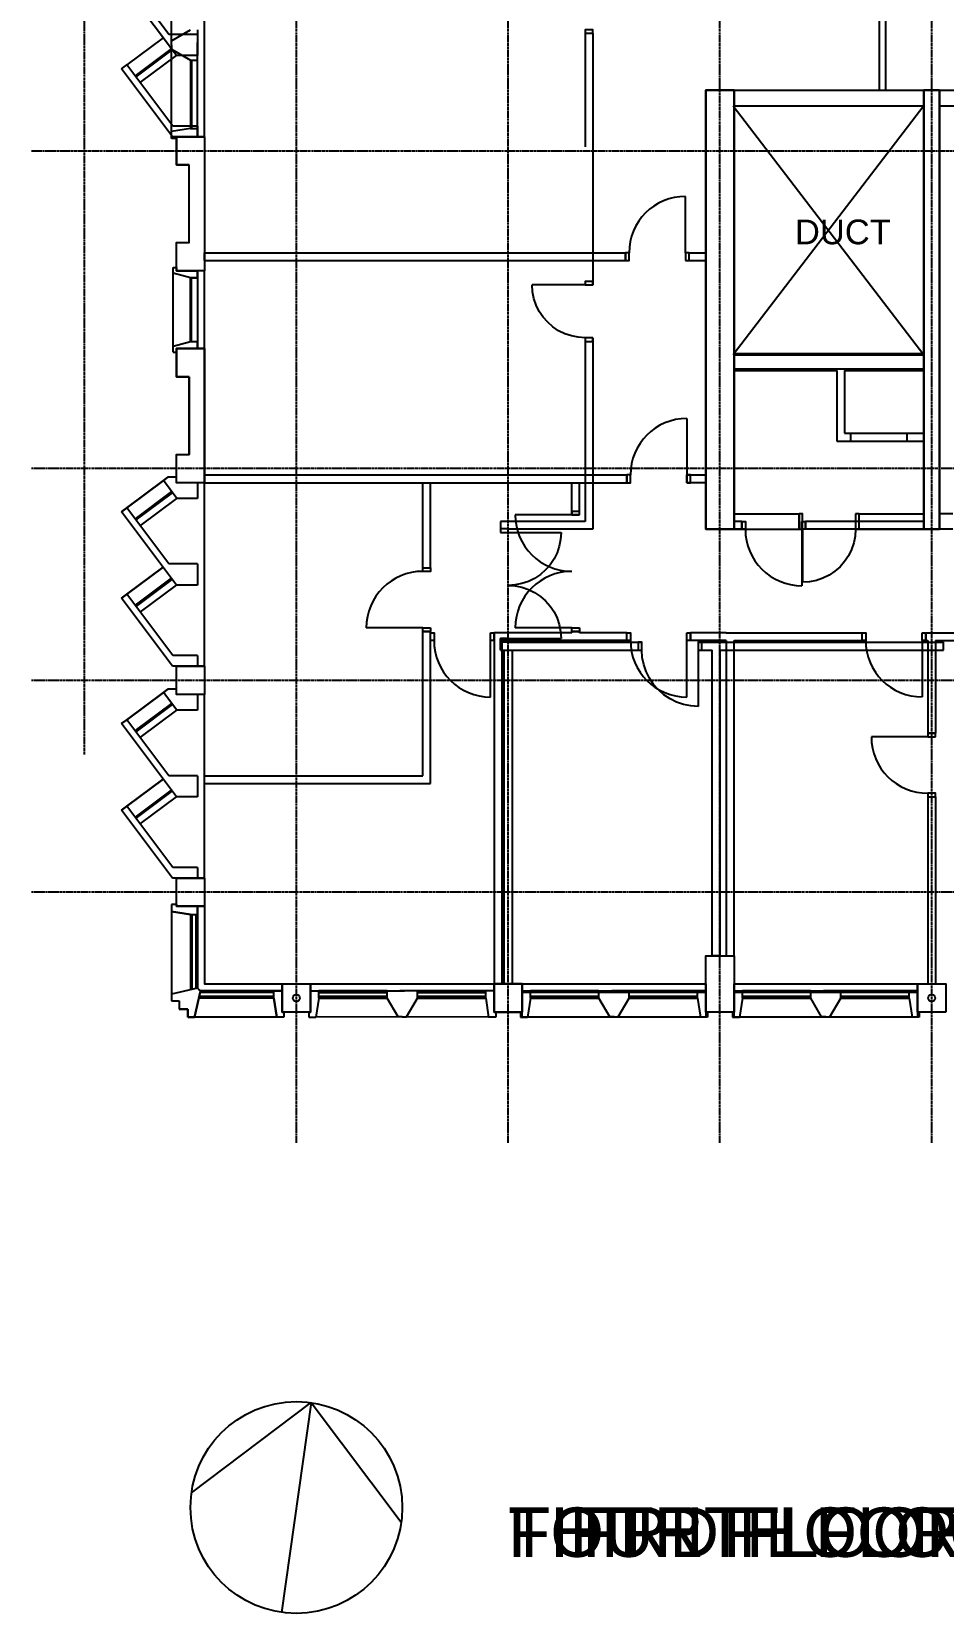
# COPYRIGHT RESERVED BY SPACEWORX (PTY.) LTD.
# Model space of a CAD drawing. Header units: millimetres. Extents: x -49883 to 118742, y -18440 to 67826.
# Drawn here: x -27283 to -14368, y -18440 to 3965 of the extents above; entities that cross this region are included whole.
import ezdxf

# ---------------------------------------------------------------- set-up
doc = ezdxf.new("R2010")
doc.units = ezdxf.units.MM
doc.linetypes.add('PCENTRE', pattern=[50.8, 31.75, -6.35, 6.35, -6.35])
doc.linetypes.add('PCENTRE2', pattern=[28.575, 19.05, -3.175, 3.175, -3.175])
for name, color, linetype in [('Boundaries_and_building_grids', 140, 'PCENTRE2'), ('Fifth Floor - Text and Leaders', 7, 'Continuous'), ('Fourth Floor - Curtain Walls', 1, 'Continuous'), ('Fourth Floor - Doors Windows and Openings', 1, 'Continuous'), ('Fourth Floor - Structural Members', 5, 'Continuous'), ('Fourth Floor - Text and Leaders', 1, 'Continuous'), ('Fourth Floor - Walls', 3, 'Continuous'), ('Third Floor - Curtain Walls', 1, 'Continuous'), ('Third Floor - Doors Windows and Openings', 1, 'Continuous'), ('Third Floor - Structural Members', 5, 'Continuous'), ('Third Floor - Text and Leaders', 1, 'Continuous'), ('Third Floor - Walls', 3, 'Continuous')]:
    doc.layers.add(name, color=color, linetype=linetype)
doc.styles.add('Arial1', font='arial.ttf')

msp = doc.modelspace()

# ---------------------------------------------------------------- linework, layer by layer
at = {"layer": 'Boundaries_and_building_grids', "color": 140, "linetype": 'PCENTRE', "lineweight": -3}
for p, q in [((-26533, -6274), (-26533, 60075)), ((-23533, -11774), (-23533, 60080)), ((-20533, -11774), (-20533, 60085)), ((-17533, -11774), (-17533, 60091)), ((-14533, -11774), (-14533, 60096)), ((-27283, 2276), (25217, 2276)), ((25217, -2224), (-27283, -2224)), ((25217, -5224), (-27283, -5224)), ((25217, -8224), (-27283, -8224))]:
    msp.add_line(p, q, dxfattribs=at)
at = {"layer": 'Boundaries_and_building_grids', "color": 4, "linetype": 'Continuous'}
for p, q in [((-25018, -16731), (-23324, -15454)), ((-23324, -15454), (-23742, -18425)), ((-23324, -15454), (-22047, -17148))]:
    msp.add_line(p, q, dxfattribs=at)
msp.add_circle((-23533, -16940), 1500, dxfattribs=at)
at = {"layer": 'Fourth Floor - Curtain Walls', "color": 3, "linetype": 'Continuous', "lineweight": -3}
for p, q in [((-25339, 3926, 13800), (-25933, 4719, 13800)), ((-25233, 3626, 13800), (-26008, 4663, 13800)), ((-24933, 3926, 13800), (-25339, 3926, 13800)), ((-24933, 3926, 13800), (-24933, 3626, 13800)), ((-24933, 3626, 13800), (-25233, 3626, 13800)), ((-26008, 3439, 13800), (-25933, 3495, 13800)), ((-25288, 2476, 13800), (-26008, 3439, 13800)), ((-25283, 2626, 13800), (-25933, 3495, 13800)), ((-24833, 2476, 13800), (-25288, 2476, 13800)), ((-24933, 2626, 13800), (-25283, 2626, 13800)), ((-24933, 2626, 13800), (-25283, 2626, 13800)), ((-24933, 2626, 13800), (-24933, 2476, 13800)), ((-25278, 542, 13800), (-25278, 625, 13800)), ((-25278, 625, 13800), (-25233, 625, 13800)), ((-25033, 476, 13800), (-25278, 542, 13800)), ((-24933, 476, 13800), (-25033, 476, 13800)), ((-25016, 476, 13800), (-24933, 476, 13800)), ((-24933, 576, 13800), (-24933, 476, 13800)), ((-25280, -492, 13800), (-25033, -424, 13800)), ((-25033, -424, 13800), (-24933, -424, 13800)), ((-24933, -424, 13800), (-24933, -524, 13800)), ((-25278, -574, 13800), (-25278, -491, 13800)), ((-25278, -574, 13800), (-25233, -574, 13800)), ((-25417, -2395, 13800), (-25352, -2347, 13800)), ((-25228, -2647, 13800), (-25417, -2395, 13800)), ((-25233, -2347, 13800), (-25352, -2347, 13800)), ((-24933, -2424, 13800), (-24933, -2647, 13800)), ((-24933, -2647, 13800), (-25228, -2647, 13800)), ((-26008, -2837, 13800), (-25933, -2781, 13800)), ((-25233, -3874, 13800), (-26008, -2837, 13800)), ((-25339, -3574, 13800), (-25933, -2781, 13800)), ((-24933, -3574, 13800), (-25339, -3574, 13800)), ((-24933, -3574, 13800), (-24933, -3874, 13800)), ((-26008, -4061, 13800), (-25933, -4005, 13800)), ((-25283, -4874, 13800), (-25933, -4005, 13800)), ((-24933, -3874, 13800), (-25233, -3874, 13800)), ((-25288, -5024, 13800), (-26008, -4061, 13800)), ((-24933, -4874, 13800), (-25283, -4874, 13800)), ((-24933, -4874, 13800), (-25283, -4874, 13800)), ((-24933, -4874, 13800), (-24933, -5024, 13800)), ((-24833, -5024, 13800), (-25288, -5024, 13800)), ((-25417, -5395, 13800), (-25352, -5347, 13800)), ((-25233, -5347, 13800), (-25352, -5347, 13800)), ((-25228, -5647, 13800), (-25417, -5395, 13800)), ((-24933, -5424, 13800), (-24933, -5647, 13800)), ((-26008, -5837, 13800), (-25933, -5781, 13800)), ((-25339, -6574, 13800), (-25933, -5781, 13800)), ((-24933, -5647, 13800), (-25228, -5647, 13800)), ((-25233, -6874, 13800), (-26008, -5837, 13800)), ((-24933, -6574, 13800), (-25339, -6574, 13800)), ((-24933, -6574, 13800), (-24933, -6874, 13800)), ((-24933, -6874, 13800), (-25233, -6874, 13800)), ((-26008, -7061, 13800), (-25933, -7005, 13800)), ((-25288, -8024, 13800), (-26008, -7061, 13800)), ((-25283, -7874, 13800), (-25933, -7005, 13800)), ((-24833, -8024, 13800), (-25288, -8024, 13800)), ((-24933, -7874, 13800), (-25283, -7874, 13800)), ((-24933, -7874, 13800), (-25283, -7874, 13800)), ((-24933, -7874, 13800), (-24933, -8024, 13800)), ((-25233, -8401, 13800), (-25303, -8401, 13800)), ((-25303, -8401, 13800), (-25303, -8500, 13800)), ((-25033, -8542, 13800), (-25303, -8500, 13800)), ((-24933, -8424, 13800), (-24933, -8542, 13800)), ((-25033, -8542, 13800), (-24933, -8542, 13800)), ((-24933, -9585, 13800), (-25303, -9668, 13800)), ((-24893, -9624, 13800), (-24977, -9994, 13800)), ((-24933, -9585, 13800), (-24913, -9604, 13800)), ((-24893, -9624, 13800), (-24913, -9604, 13800)), ((-23733, -9624, 13800), (-23851, -9624, 13800)), ((-23851, -9724, 13800), (-23851, -9624, 13800)), ((-23333, -9624, 13800), (-23215, -9624, 13800)), ((-23215, -9724, 13800), (-23215, -9624, 13800)), ((-22246, -9623, 13800), (-22000, -9623, 13800)), ((-22246, -9724, 13800), (-22246, -9623, 13800)), ((-21819, -9623, 13800), (-22066, -9623, 13800)), ((-21819, -9724, 13800), (-21819, -9623, 13800)), ((-20851, -9724, 13800), (-20851, -9624, 13800)), ((-20733, -9624, 13800), (-20851, -9624, 13800)), ((-25303, -9668, 13800), (-25303, -9762, 13800)), ((-25303, -9762, 13800), (-25192, -9762, 13800)), ((-25192, -9762, 13800), (-25191, -9883, 13800)), ((-23851, -9724, 13800), (-23809, -9994, 13800)), ((-23215, -9724, 13800), (-23257, -9994, 13800)), ((-22092, -9992, 13800), (-22246, -9724, 13800)), ((-21974, -9992, 13800), (-21819, -9724, 13800)), ((-20851, -9724, 13800), (-20809, -9994, 13800)), ((-25070, -9883, 13800), (-25191, -9883, 13800)), ((-25070, -9994, 13800), (-25070, -9883, 13800)), ((-24977, -9994, 13800), (-25070, -9994, 13800)), ((-23709, -9994, 13800), (-23809, -9994, 13800)), ((-23709, -9924, 13800), (-23709, -9994, 13800)), ((-23356, -9924, 13800), (-23356, -9994, 13800)), ((-23356, -9994, 13800), (-23257, -9994, 13800)), ((-22033, -9992, 13800), (-22092, -9992, 13800)), ((-22033, -9992, 13800), (-21974, -9992, 13800)), ((-20709, -9994, 13800), (-20809, -9994, 13800)), ((-20709, -9924, 13800), (-20709, -9994, 13800))]:
    msp.add_line(p, q, dxfattribs=at)
at = {"layer": 'Fourth Floor - Curtain Walls', "color": 3, "linetype": 'Continuous', "lineweight": -3, "elevation": 13800}
for points in [[(-24833, 2476), (-24833, 5076), (-25233, 5076), (-25233, 5153)], [(-24833, -5024), (-24833, -2424), (-25233, -2424), (-25233, -2347)], [(-24833, -8024), (-24833, -5424), (-25233, -5424), (-25233, -5347)], [(-25233, -8401), (-25233, -8424), (-24833, -8424), (-24833, -9524), (-23733, -9524), (-23733, -9924), (-23709, -9924)], [(-23356, -9924), (-23333, -9924), (-23333, -9524), (-20733, -9524), (-20733, -9924), (-20709, -9924)]]:
    msp.add_lwpolyline(points, dxfattribs=at)
at = {"layer": 'Fourth Floor - Doors Windows and Openings', "color": 1, "linetype": 'Continuous', "lineweight": -3}
for p, q in [((-25421, 3878, 13800), (-25933, 3495, 13800)), ((-25305, 3722, 13800), (-25816, 3339, 13800)), ((-25804, 3323, 13800), (-25293, 3706, 13800)), ((-25744, 3243, 13800), (-25233, 3626, 13800)), ((-25278, -491, 13800), (-25278, 542, 13800)), ((-25033, 576, 13800), (-24933, 576, 13800)), ((-25033, -424, 13800), (-25033, 476, 13800)), ((-25016, -424, 13800), (-25016, 476, 13800)), ((-24933, -524, 13800), (-25033, -524, 13800)), ((-25933, -2781, 13800), (-25417, -2395, 13800)), ((-25300, -2551, 13800), (-25816, -2936, 13800)), ((-25804, -2952, 13800), (-25288, -2567, 13800)), ((-25745, -3033, 13800), (-25228, -2647, 13800)), ((-25933, -4005, 13800), (-25421, -3622, 13800)), ((-25305, -3778, 13800), (-25816, -4161, 13800)), ((-25804, -4177, 13800), (-25293, -3794, 13800)), ((-25744, -4257, 13800), (-25233, -3874, 13800)), ((-25933, -5781, 13800), (-25417, -5395, 13800)), ((-25300, -5551, 13800), (-25816, -5936, 13800)), ((-25804, -5952, 13800), (-25288, -5567, 13800)), ((-25745, -6033, 13800), (-25228, -5647, 13800)), ((-25933, -7005, 13800), (-25421, -6622, 13800)), ((-25305, -6778, 13800), (-25816, -7161, 13800)), ((-25804, -7177, 13800), (-25293, -6794, 13800)), ((-25744, -7257, 13800), (-25233, -6874, 13800)), ((-25303, -8500, 13800), (-25303, -9668, 13800)), ((-25033, -8542, 13800), (-25033, -9607, 13800)), ((-24952, -9589, 13800), (-24952, -8542, 13800)), ((-24933, -8542, 13800), (-24933, -9585, 13800)), ((-23851, -9624, 13800), (-24893, -9624, 13800)), ((-22246, -9623, 13800), (-23215, -9624, 13800)), ((-20851, -9624, 13800), (-21819, -9623, 13800)), ((-23851, -9724, 13800), (-24916, -9724, 13800)), ((-23851, -9643, 13800), (-24898, -9643, 13800)), ((-23215, -9643, 13800), (-22246, -9643, 13800)), ((-21819, -9643, 13800), (-20851, -9643, 13800)), ((-23809, -9994, 13800), (-24977, -9994, 13800)), ((-22092, -9992, 13800), (-23257, -9994, 13800)), ((-20809, -9994, 13800), (-21974, -9992, 13800))]:
    msp.add_line(p, q, dxfattribs=at)
at = {"layer": 'Fourth Floor - Doors Windows and Openings', "color": 1, "linetype": 'Continuous'}
for p, q in [((-18020, 831, 13800), (-18020, 1631, 13800)), ((-18001, -1515, 13800), (-18001, -2314, 13800)), ((-18001, -2315, 13800), (-18001, -2314, 13800)), ((-19633, -2880, 13800), (-20433, -2880, 13800)), ((-16373, -3084, 13800), (-16373, -3884, 13800)), ((-21743, -4480, 13800), (-22543, -4480, 13800)), ((-19633, -4480, 13800), (-20433, -4480, 13800)), ((-20783, -4660, 13800), (-20783, -4661, 13800)), ((-20783, -5460, 13800), (-20783, -4661, 13800)), ((-18001, -4660, 13800), (-18001, -4661, 13800)), ((-18001, -5460, 13800), (-18001, -4661, 13800)), ((-14668, -4659, 13800), (-14668, -5459, 13800)), ((-14588, -6023, 13800), (-15388, -6023, 13800)), ((-20333, -9623, 13800), (-17733, -9623, 13800)), ((-17333, -9623, 13800), (-14733, -9623, 13800)), ((-17733, -9643, 13800), (-20333, -9643, 13800)), ((-14733, -9643, 13800), (-17333, -9643, 13800))]:
    msp.add_line(p, q, dxfattribs=at)
at = {"layer": 'Fourth Floor - Doors Windows and Openings', "color": 1, "linetype": 'Continuous', "elevation": 13800}
for points in [[(-18870, 721), (-18820, 721), (-18820, 831), (-18870, 831), (-18870, 721)], [(-18020, 721), (-17970, 721), (-17970, 831), (-18020, 831), (-18020, 721)], [(-18851, -2425), (-18801, -2425), (-18801, -2315), (-18851, -2315), (-18851, -2425)], [(-18001, -2425), (-17951, -2425), (-17951, -2315), (-18001, -2315), (-18001, -2425)], [(-19523, -2880), (-19523, -2830), (-19633, -2830), (-19633, -2880), (-19523, -2880)], [(-17223, -2974), (-17173, -2974), (-17173, -3084), (-17223, -3084), (-17223, -2974)], [(-16373, -2974), (-16323, -2974), (-16323, -3084), (-16373, -3084), (-16373, -2974)], [(-21633, -3630), (-21633, -3680), (-21743, -3680), (-21743, -3630), (-21633, -3630)], [(-21633, -4480), (-21633, -4530), (-21743, -4530), (-21743, -4480), (-21633, -4480)], [(-19523, -4480), (-19523, -4530), (-19633, -4530), (-19633, -4480), (-19523, -4480)], [(-21633, -4550), (-21583, -4550), (-21583, -4660), (-21633, -4660), (-21633, -4550)], [(-20783, -4550), (-20733, -4550), (-20733, -4660), (-20783, -4660), (-20783, -4550)], [(-18851, -4550), (-18801, -4550), (-18801, -4660), (-18851, -4660), (-18851, -4550)], [(-18001, -4550), (-17951, -4550), (-17951, -4660), (-18001, -4660), (-18001, -4550)], [(-15518, -4549), (-15468, -4549), (-15468, -4659), (-15518, -4659), (-15518, -4549)], [(-14668, -4549), (-14618, -4549), (-14618, -4659), (-14668, -4659), (-14668, -4549)], [(-14478, -6023), (-14478, -5973), (-14588, -5973), (-14588, -6023), (-14478, -6023)], [(-14478, -6873), (-14478, -6823), (-14588, -6823), (-14588, -6873), (-14478, -6873)], [(-17733, -9994), (-20333, -9994), (-20333, -9524), (-17733, -9524), (-17733, -9994)], [(-14733, -9994), (-17333, -9994), (-17333, -9524), (-14733, -9524), (-14733, -9994)]]:
    msp.add_lwpolyline(points, dxfattribs=at)
at = {"layer": 'Fourth Floor - Doors Windows and Openings', "color": 1, "linetype": 'Continuous', "lineweight": -3, "elevation": 13800}
msp.add_lwpolyline([(-25233, -574), (-25233, -524), (-24833, -524), (-24833, 576), (-25233, 576), (-25233, 625)], dxfattribs=at)
at = {"layer": 'Fourth Floor - Doors Windows and Openings', "color": 1, "linetype": 'Continuous'}
for centre, start, end in [((-18020, 831, 13800), 90, 180), ((-18001, -2315, 13800), 90, 180), ((-19633, -2880, 13800), 180, 270), ((-16373, -3084, 13800), 180, 270), ((-21743, -4480, 13800), 90, 180), ((-19633, -4480, 13800), 90, 180), ((-20783, -4660, 13800), 180, 270), ((-18001, -4660, 13800), 180, 270), ((-14668, -4659, 13800), 180, 270), ((-14588, -6023, 13800), 180, 270)]:
    msp.add_arc(centre, 800, start, end, dxfattribs=at)
at = {"layer": 'Fourth Floor - Structural Members', "color": 8, "linetype": 'Continuous'}
for p, q in [((-17343, 2916, 13800), (-14643, -614, 13800)), ((-14643, 2916, 13800), (-17343, -614, 13800)), ((-17343, 2916, 13800), (-14643, -614, 13800)), ((-14643, 2916, 13800), (-17343, -614, 13800))]:
    msp.add_line(p, q, dxfattribs=at)
at = {"layer": 'Fourth Floor - Structural Members', "color": 5, "linetype": 'Continuous', "lineweight": -3, "elevation": 13800}
for points in [[(-17733, 3136), (-17733, -3084), (-17333, -3084), (-17333, 3136)], [(-14423, -3084), (-14423, 3136), (-14643, 3136), (-14643, -3084)]]:
    msp.add_lwpolyline(points, close=True, dxfattribs=at)
for points in [[(-24833, 2476), (-25233, 2476), (-25233, 2076), (-25053, 2076)], [(-24833, 2476), (-24833, 576)], [(-25053, 976), (-25053, 2076)], [(-24833, 576), (-25233, 576), (-25233, 976), (-25053, 976)], [(-24833, -524), (-25233, -524), (-25233, -924), (-25053, -924)], [(-24833, -2424), (-24833, -524)], [(-25053, -924), (-25053, -2024)], [(-24833, -2424), (-25233, -2424), (-25233, -2024), (-25053, -2024)], [(-24833, -5424), (-25233, -5424), (-25233, -5024), (-24833, -5024), (-24833, -5424)], [(-24833, -8424), (-25233, -8424), (-25233, -8024), (-24833, -8024), (-24833, -8424)], [(-17333, -9924), (-17733, -9924), (-17733, -9124), (-17333, -9124), (-17333, -9924)], [(-23333, -9924), (-23733, -9924), (-23733, -9524), (-23333, -9524), (-23333, -9924)], [(-20333, -9924), (-20733, -9924), (-20733, -9524), (-20333, -9524), (-20333, -9924)], [(-14333, -9924), (-14733, -9924), (-14733, -9524), (-14333, -9524), (-14333, -9924)]]:
    msp.add_lwpolyline(points, dxfattribs=at)
at = {"layer": 'Fourth Floor - Structural Members', "color": 5, "linetype": 'Continuous', "lineweight": -3}
for centre in [(-23533, -9724, 13800), (-14533, -9724, 13800)]:
    msp.add_circle(centre, 50, dxfattribs=at)
at = {"layer": 'Fourth Floor - Walls', "color": 2}
for p, q in [((-15276, 4711, 13800), (-15276, 3136, 13800)), ((-15186, 4621, 13800), (-15186, 3136, 13800))]:
    msp.add_line(p, q, dxfattribs=at)
at = {"layer": 'Fourth Floor - Walls', "color": 3, "linetype": 'Continuous'}
for p, q in [((-17333, 2916, 13800), (-17333, 3136, 13800)), ((-17333, 3136, 13800), (-14643, 3136, 13800)), ((-17333, 2916, 13800), (-14643, 2916, 13800)), ((-14643, 3136, 13800), (-14643, 2916, 13800)), ((-14423, 2916, 13800), (-14423, 3136, 13800)), ((-14423, 3136, 13800), (-12943, 3136, 13800)), ((-14423, 2916, 13800), (-12943, 2916, 13800)), ((-17333, -614, 13800), (-14643, -614, 13800)), ((-17333, -834, 13800), (-17333, -614, 13800)), ((-14643, -614, 13800), (-14643, -834, 13800)), ((-17333, -834, 13800), (-15879, -834, 13800)), ((-15879, -834, 13800), (-15879, -1834, 13800)), ((-15769, -834, 13800), (-15769, -1724, 13800)), ((-15769, -834, 13800), (-14643, -834, 13800)), ((-15769, -1724, 13800), (-14643, -1724, 13800)), ((-15677, -1834, 13800), (-15677, -1724, 13800)), ((-14882, -1834, 13800), (-14882, -1724, 13800)), ((-14643, -1834, 13800), (-14643, -1724, 13800)), ((-15879, -1834, 13800), (-14643, -1834, 13800)), ((-14233, -2864, 13800), (-14423, -2864, 13800)), ((-14423, -3084, 13800), (-14423, -2864, 13800)), ((-14233, -3084, 13800), (-14423, -3084, 13800))]:
    msp.add_line(p, q, dxfattribs=at)
at = {"layer": 'Fourth Floor - Walls', "color": 2, "linetype": 'Continuous'}
for p, q in [((-24833, 831, 13800), (-20218, 831, 13800)), ((-24833, 721, 13800), (-24833, 831, 13800)), ((-24833, 721, 13800), (-18870, 721, 13800)), ((-20218, 831, 13800), (-18870, 831, 13800)), ((-18870, 721, 13800), (-18870, 831, 13800)), ((-17970, 721, 13800), (-17970, 831, 13800)), ((-17970, 831, 13800), (-17733, 831, 13800)), ((-17970, 721, 13800), (-17733, 721, 13800)), ((-17733, 721, 13800), (-17733, 831, 13800)), ((-24833, -2314, 13800), (-19218, -2314, 13800)), ((-24833, -2424, 13800), (-24833, -2314, 13800)), ((-24833, -2424, 13800), (-18851, -2424, 13800)), ((-21743, -3630, 13800), (-21743, -2424, 13800)), ((-21633, -3630, 13800), (-21633, -2424, 13800)), ((-19633, -2880, 13800), (-19633, -2424, 13800)), ((-19523, -2880, 13800), (-19523, -2424, 13800)), ((-19218, -2314, 13800), (-18851, -2314, 13800)), ((-18851, -2424, 13800), (-18851, -2314, 13800)), ((-18001, -2314, 13800), (-17733, -2314, 13800)), ((-18001, -2424, 13800), (-18001, -2314, 13800)), ((-17733, -2424, 13800), (-18001, -2424, 13800)), ((-17733, -2424, 13800), (-17733, -2314, 13800)), ((-19523, -2880, 13800), (-19633, -2880, 13800)), ((-17333, -3084, 13800), (-17333, -2974, 13800)), ((-17223, -2974, 13800), (-17333, -2974, 13800)), ((-17223, -3084, 13800), (-17333, -3084, 13800)), ((-17223, -2974, 13800), (-17223, -3084, 13800)), ((-14643, -2974, 13800), (-16323, -2974, 13800)), ((-16323, -3084, 13800), (-16323, -2974, 13800)), ((-14643, -3084, 13800), (-16323, -3084, 13800)), ((-14643, -3084, 13800), (-14643, -2974, 13800)), ((-21743, -3630, 13800), (-21633, -3630, 13800)), ((-21743, -6574, 13800), (-21743, -4530, 13800)), ((-21743, -4530, 13800), (-21633, -4530, 13800)), ((-21633, -5279, 13800), (-21633, -4530, 13800)), ((-21633, -4660, 13800), (-21633, -4549, 13800)), ((-20733, -4549, 13800), (-20733, -9524, 13800)), ((-19633, -4549, 13800), (-20733, -4549, 13800)), ((-20733, -4659, 13800), (-20733, -4549, 13800)), ((-20623, -4659, 13800), (-20623, -9524, 13800)), ((-18851, -4659, 13800), (-20623, -4659, 13800)), ((-19633, -4549, 13800), (-19633, -4530, 13800)), ((-19633, -4530, 13800), (-19523, -4530, 13800)), ((-19523, -4549, 13800), (-19523, -4530, 13800)), ((-18851, -4549, 13800), (-19523, -4549, 13800)), ((-18851, -4659, 13800), (-18851, -4549, 13800)), ((-17951, -4659, 13800), (-17951, -4549, 13800)), ((-17443, -4549, 13800), (-17951, -4549, 13800)), ((-17443, -4659, 13800), (-17951, -4659, 13800)), ((-17443, -4549, 13800), (-15518, -4549, 13800)), ((-17443, -4549, 13800), (-17443, -4549, 13800)), ((-17443, -4659, 13800), (-17443, -9124, 13800)), ((-17333, -4659, 13800), (-15518, -4659, 13800)), ((-17333, -9124, 13800), (-17333, -4659, 13800)), ((-15518, -4659, 13800), (-15518, -4549, 13800)), ((-14618, -4549, 13800), (-12518, -4549, 13800)), ((-14618, -4659, 13800), (-14618, -4549, 13800)), ((-14618, -4659, 13800), (-14588, -4659, 13800)), ((-14588, -4659, 13800), (-14588, -5973, 13800)), ((-14478, -4659, 13800), (-12518, -4659, 13800)), ((-14478, -4659, 13800), (-14478, -5973, 13800)), ((-21743, -6574, 13800), (-21743, -5279, 13800)), ((-21633, -6684, 13800), (-21633, -5279, 13800)), ((-14588, -5973, 13800), (-14478, -5973, 13800)), ((-24833, -6574, 13800), (-21743, -6574, 13800)), ((-24833, -6684, 13800), (-21633, -6684, 13800)), ((-14588, -6873, 13800), (-14478, -6873, 13800)), ((-14588, -6873, 13800), (-14588, -9524, 13800)), ((-14478, -6873, 13800), (-14478, -9524, 13800)), ((-20733, -9524, 13800), (-20623, -9524, 13800)), ((-14588, -9524, 13800), (-14478, -9524, 13800))]:
    msp.add_line(p, q, dxfattribs=at)
at = {"layer": 'Third Floor - Curtain Walls', "color": 3, "linetype": 'Continuous'}
for p, q in [((-25301, 3835, 10350), (-25033, 3989, 10350)), ((-25301, 3776, 10350), (-25301, 3835, 10350)), ((-24932, 3989, 10350), (-24932, 3743, 10350)), ((-25301, 3776, 10350), (-25301, 3717, 10350)), ((-25301, 3717, 10350), (-25033, 3562, 10350)), ((-24932, 3562, 10350), (-24932, 3809, 10350)), ((-25033, 3562, 10350), (-24932, 3562, 10350)), ((-25033, 2594, 10350), (-25303, 2552, 10350)), ((-25303, 2452, 10350), (-25303, 2552, 10350)), ((-25033, 2594, 10350), (-24933, 2594, 10350)), ((-24933, 2476, 10350), (-24933, 2594, 10350)), ((-25233, 2452, 10350), (-25303, 2452, 10350)), ((-25278, 542, 10350), (-25278, 625, 10350)), ((-25278, 625, 10350), (-25233, 625, 10350)), ((-25033, 476, 10350), (-25278, 542, 10350)), ((-25233, 625, 10350), (-25233, 576, 10350)), ((-25233, 576, 10350), (-24933, 576, 10350)), ((-24933, 476, 10350), (-25033, 476, 10350)), ((-25016, 476, 10350), (-24933, 476, 10350)), ((-24933, 476, 10350), (-24933, 576, 10350)), ((-25280, -492, 10350), (-25033, -424, 10350)), ((-25033, -424, 10350), (-24933, -424, 10350)), ((-24933, -524, 10350), (-24933, -424, 10350)), ((-25278, -574, 10350), (-25280, -492, 10350)), ((-25278, -574, 10350), (-25233, -574, 10350)), ((-24933, -524, 10350), (-25233, -524, 10350)), ((-25233, -524, 10350), (-25233, -574, 10350)), ((-25352, -2347, 10350), (-25417, -2395, 10350)), ((-25228, -2647, 10350), (-25417, -2395, 10350)), ((-25233, -2347, 10350), (-25352, -2347, 10350)), ((-24933, -2424, 10350), (-24933, -2647, 10350)), ((-24933, -2647, 10350), (-25228, -2647, 10350)), ((-25933, -2781, 10350), (-26008, -2837, 10350)), ((-25233, -3874, 10350), (-26008, -2837, 10350)), ((-25339, -3574, 10350), (-25933, -2781, 10350)), ((-24933, -3574, 10350), (-25339, -3574, 10350)), ((-24933, -3574, 10350), (-24933, -3874, 10350)), ((-25933, -4005, 10350), (-26008, -4061, 10350)), ((-25283, -4874, 10350), (-25933, -4005, 10350)), ((-24933, -3874, 10350), (-25233, -3874, 10350)), ((-25288, -5024, 10350), (-26008, -4061, 10350)), ((-24933, -4874, 10350), (-25283, -4874, 10350)), ((-24933, -4874, 10350), (-24933, -5024, 10350)), ((-24833, -5024, 10350), (-25288, -5024, 10350)), ((-25352, -5347, 10350), (-25417, -5395, 10350)), ((-25233, -5347, 10350), (-25352, -5347, 10350)), ((-25228, -5647, 10350), (-25417, -5395, 10350)), ((-24933, -5424, 10350), (-24933, -5647, 10350)), ((-25933, -5781, 10350), (-26008, -5837, 10350)), ((-25339, -6574, 10350), (-25933, -5781, 10350)), ((-24933, -5647, 10350), (-25228, -5647, 10350)), ((-25233, -6874, 10350), (-26008, -5837, 10350)), ((-24933, -6574, 10350), (-25339, -6574, 10350)), ((-24933, -6574, 10350), (-24933, -6874, 10350)), ((-24933, -6874, 10350), (-25233, -6874, 10350)), ((-25933, -7005, 10350), (-26008, -7061, 10350)), ((-25288, -8024, 10350), (-26008, -7061, 10350)), ((-25283, -7874, 10350), (-25933, -7005, 10350)), ((-24833, -8024, 10350), (-25288, -8024, 10350)), ((-24933, -7874, 10350), (-25283, -7874, 10350)), ((-24933, -7874, 10350), (-24933, -8024, 10350)), ((-25233, -8401, 10350), (-25303, -8401, 10350)), ((-25303, -8401, 10350), (-25303, -8500, 10350)), ((-25303, -8500, 10350), (-25033, -8542, 10350)), ((-24933, -8542, 10350), (-24933, -8424, 10350)), ((-25033, -8542, 10350), (-24933, -8542, 10350)), ((-24933, -9585, 10350), (-25303, -9668, 10350)), ((-24977, -9994, 10350), (-24893, -9624, 10350)), ((-24893, -9624, 10350), (-24933, -9585, 10350)), ((-23851, -9624, 10350), (-23733, -9624, 10350)), ((-23851, -9724, 10350), (-23851, -9624, 10350)), ((-23333, -9624, 10350), (-23215, -9624, 10350)), ((-23215, -9724, 10350), (-23215, -9624, 10350)), ((-22246, -9724, 10350), (-22246, -9623, 10350)), ((-22246, -9623, 10350), (-22000, -9623, 10350)), ((-21819, -9623, 10350), (-22066, -9623, 10350)), ((-21819, -9724, 10350), (-21819, -9623, 10350)), ((-20851, -9724, 10350), (-20851, -9624, 10350)), ((-20733, -9624, 10350), (-20851, -9624, 10350)), ((-20333, -9624, 10350), (-20215, -9624, 10350)), ((-20215, -9724, 10350), (-20215, -9624, 10350)), ((-19246, -9623, 10350), (-19000, -9623, 10350)), ((-19246, -9724, 10350), (-19246, -9623, 10350)), ((-18819, -9623, 10350), (-19066, -9623, 10350)), ((-18819, -9724, 10350), (-18819, -9623, 10350)), ((-17851, -9724, 10350), (-17851, -9624, 10350)), ((-17733, -9624, 10350), (-17851, -9624, 10350)), ((-17333, -9624, 10350), (-17215, -9624, 10350)), ((-17215, -9724, 10350), (-17215, -9624, 10350)), ((-16246, -9724, 10350), (-16246, -9623, 10350)), ((-16246, -9623, 10350), (-16000, -9623, 10350)), ((-15819, -9623, 10350), (-16066, -9623, 10350)), ((-15819, -9724, 10350), (-15819, -9623, 10350)), ((-14851, -9724, 10350), (-14851, -9624, 10350)), ((-14733, -9624, 10350), (-14851, -9624, 10350)), ((-25303, -9668, 10350), (-25303, -9762, 10350)), ((-25303, -9762, 10350), (-25192, -9762, 10350)), ((-25192, -9762, 10350), (-25191, -9883, 10350)), ((-23809, -9994, 10350), (-23851, -9724, 10350)), ((-23215, -9724, 10350), (-23257, -9994, 10350)), ((-22092, -9992, 10350), (-22246, -9724, 10350)), ((-21974, -9992, 10350), (-21819, -9724, 10350)), ((-20851, -9724, 10350), (-20809, -9994, 10350)), ((-20215, -9724, 10350), (-20257, -9994, 10350)), ((-19092, -9992, 10350), (-19246, -9724, 10350)), ((-18974, -9992, 10350), (-18819, -9724, 10350)), ((-17851, -9724, 10350), (-17809, -9994, 10350)), ((-17215, -9724, 10350), (-17257, -9994, 10350)), ((-16092, -9992, 10350), (-16246, -9724, 10350)), ((-15974, -9992, 10350), (-15819, -9724, 10350)), ((-14851, -9724, 10350), (-14809, -9994, 10350)), ((-25191, -9883, 10350), (-25070, -9883, 10350)), ((-25070, -9883, 10350), (-25070, -9994, 10350)), ((-25070, -9994, 10350), (-24977, -9994, 10350)), ((-23709, -9994, 10350), (-23809, -9994, 10350)), ((-23709, -9924, 10350), (-23709, -9994, 10350)), ((-23356, -9924, 10350), (-23356, -9994, 10350)), ((-23356, -9994, 10350), (-23257, -9994, 10350)), ((-22033, -9992, 10350), (-22092, -9992, 10350)), ((-22033, -9992, 10350), (-21974, -9992, 10350)), ((-20709, -9994, 10350), (-20809, -9994, 10350)), ((-20709, -9924, 10350), (-20709, -9994, 10350)), ((-20356, -9924, 10350), (-20356, -9994, 10350)), ((-20356, -9994, 10350), (-20257, -9994, 10350)), ((-19033, -9992, 10350), (-19092, -9992, 10350)), ((-19033, -9992, 10350), (-18974, -9992, 10350)), ((-17709, -9994, 10350), (-17809, -9994, 10350)), ((-17709, -9924, 10350), (-17709, -9994, 10350)), ((-17356, -9924, 10350), (-17356, -9994, 10350)), ((-17356, -9994, 10350), (-17257, -9994, 10350)), ((-16033, -9992, 10350), (-16092, -9992, 10350)), ((-16033, -9992, 10350), (-15974, -9992, 10350)), ((-14709, -9994, 10350), (-14809, -9994, 10350)), ((-14709, -9924, 10350), (-14709, -9994, 10350))]:
    msp.add_line(p, q, dxfattribs=at)
at = {"layer": 'Third Floor - Curtain Walls', "color": 3, "linetype": 'Continuous', "elevation": 10350}
for points in [[(-24933, 2476), (-25233, 2476), (-25233, 2452)], [(-24833, -5024), (-24833, -2424), (-25233, -2424), (-25233, -2347)], [(-24833, -8024), (-24833, -5424), (-25233, -5424), (-25233, -5347)], [(-24933, -8424), (-25233, -8424), (-25233, -8401)], [(-23709, -9924), (-23733, -9924), (-23733, -9624)], [(-23356, -9924), (-23333, -9924), (-23333, -9624)], [(-20733, -9624), (-20733, -9924), (-20709, -9924)], [(-20356, -9924), (-20333, -9924), (-20333, -9624)], [(-17733, -9624), (-17733, -9924), (-17709, -9924)], [(-17356, -9924), (-17333, -9924), (-17333, -9624)], [(-14733, -9624), (-14733, -9924), (-14709, -9924)]]:
    msp.add_lwpolyline(points, dxfattribs=at)
at = {"layer": 'Third Floor - Doors Windows and Openings', "color": 1, "linetype": 'Continuous'}
for p, q in [((-25301, 3835, 10350), (-25303, 5000, 10350)), ((-25303, 2552, 10350), (-25301, 3717, 10350)), ((-25033, 3562, 10350), (-25033, 2594, 10350)), ((-25013, 2594, 10350), (-25013, 3562, 10350)), ((-24933, 2594, 10350), (-24932, 3562, 10350)), ((-25278, -491, 10350), (-25280, 543, 10350)), ((-25033, 476, 10350), (-25033, -424, 10350)), ((-25016, -424, 10350), (-25016, 476, 10350)), ((-24933, 476, 10350), (-24933, -424, 10350)), ((-25417, -2395, 10350), (-25933, -2781, 10350)), ((-25300, -2551, 10350), (-25816, -2936, 10350)), ((-25804, -2952, 10350), (-25288, -2567, 10350)), ((-25745, -3033, 10350), (-25228, -2647, 10350)), ((-25421, -3622, 10350), (-25933, -4005, 10350)), ((-25305, -3778, 10350), (-25816, -4161, 10350)), ((-25804, -4177, 10350), (-25293, -3794, 10350)), ((-25744, -4257, 10350), (-25233, -3874, 10350)), ((-25417, -5395, 10350), (-25933, -5781, 10350)), ((-25300, -5551, 10350), (-25816, -5936, 10350)), ((-25804, -5952, 10350), (-25288, -5567, 10350)), ((-25745, -6033, 10350), (-25228, -5647, 10350)), ((-25421, -6622, 10350), (-25933, -7005, 10350)), ((-25305, -6778, 10350), (-25816, -7161, 10350)), ((-25804, -7177, 10350), (-25293, -6794, 10350)), ((-25744, -7257, 10350), (-25233, -6874, 10350)), ((-25303, -8500, 10350), (-25303, -9668, 10350)), ((-25033, -8542, 10350), (-25033, -9607, 10350)), ((-25013, -8542, 10350), (-25013, -9603, 10350)), ((-24933, -8542, 10350), (-24933, -9585, 10350)), ((-24893, -9624, 10350), (-23851, -9624, 10350)), ((-22246, -9623, 10350), (-23215, -9624, 10350)), ((-20851, -9624, 10350), (-21819, -9623, 10350)), ((-19246, -9623, 10350), (-20215, -9624, 10350)), ((-17851, -9624, 10350), (-18819, -9623, 10350)), ((-16246, -9623, 10350), (-17215, -9624, 10350)), ((-14851, -9624, 10350), (-15819, -9623, 10350)), ((-23851, -9724, 10350), (-24916, -9724, 10350)), ((-23851, -9704, 10350), (-24911, -9704, 10350)), ((-22246, -9704, 10350), (-23215, -9704, 10350)), ((-23215, -9724, 10350), (-22246, -9724, 10350)), ((-20851, -9704, 10350), (-21819, -9704, 10350)), ((-21819, -9724, 10350), (-20851, -9724, 10350)), ((-19246, -9704, 10350), (-20215, -9704, 10350)), ((-20215, -9724, 10350), (-19246, -9724, 10350)), ((-17851, -9704, 10350), (-18819, -9704, 10350)), ((-18819, -9724, 10350), (-17851, -9724, 10350)), ((-16246, -9704, 10350), (-17215, -9704, 10350)), ((-17215, -9724, 10350), (-16246, -9724, 10350)), ((-14851, -9704, 10350), (-15819, -9704, 10350)), ((-15819, -9724, 10350), (-14851, -9724, 10350)), ((-23809, -9994, 10350), (-24977, -9994, 10350)), ((-22092, -9992, 10350), (-23257, -9994, 10350)), ((-20809, -9994, 10350), (-21974, -9992, 10350)), ((-19092, -9992, 10350), (-20257, -9994, 10350)), ((-17809, -9994, 10350), (-18974, -9992, 10350)), ((-16092, -9992, 10350), (-17257, -9994, 10350)), ((-14809, -9994, 10350), (-15974, -9992, 10350))]:
    msp.add_line(p, q, dxfattribs=at)
at = {"layer": 'Third Floor - Doors Windows and Openings'}
for p, q in [((-20186, 280, 10350), (-20193, 378, 10350)), ((-20167, 184, 10350), (-20186, 280, 10350)), ((-20136, 91, 10350), (-20167, 184, 10350)), ((-20092, 3, 10350), (-20136, 91, 10350)), ((-20038, -78, 10350), (-20092, 3, 10350)), ((-19973, -152, 10350), (-20038, -78, 10350)), ((-19899, -217, 10350), (-19973, -152, 10350)), ((-19818, -271, 10350), (-19899, -217, 10350)), ((-19730, -315, 10350), (-19818, -271, 10350)), ((-19637, -346, 10350), (-19730, -315, 10350)), ((-19541, -365, 10350), (-19637, -346, 10350)), ((-19443, -372, 10350), (-19541, -365, 10350)), ((-19783, -3129, 10350), (-19789, -3227, 10350)), ((-15611, -3084, 10350), (-15617, -3182, 10350)), ((-19808, -3323, 10350), (-19840, -3416, 10350)), ((-19789, -3227, 10350), (-19808, -3323, 10350)), ((-15636, -3278, 10350), (-15668, -3371, 10350)), ((-15617, -3182, 10350), (-15636, -3278, 10350)), ((-19883, -3504, 10350), (-19938, -3586, 10350)), ((-19840, -3416, 10350), (-19883, -3504, 10350)), ((-15766, -3541, 10350), (-15830, -3615, 10350)), ((-15711, -3459, 10350), (-15766, -3541, 10350)), ((-15668, -3371, 10350), (-15711, -3459, 10350)), ((-20158, -3779, 10350), (-20246, -3822, 10350)), ((-20076, -3724, 10350), (-20158, -3779, 10350)), ((-20002, -3660, 10350), (-20076, -3724, 10350)), ((-19938, -3586, 10350), (-20002, -3660, 10350)), ((-16167, -3809, 10350), (-16263, -3828, 10350)), ((-16074, -3777, 10350), (-16167, -3809, 10350)), ((-15986, -3734, 10350), (-16074, -3777, 10350)), ((-15904, -3679, 10350), (-15986, -3734, 10350)), ((-15830, -3615, 10350), (-15904, -3679, 10350)), ((-20435, -3873, 10350), (-20533, -3879, 10350)), ((-20533, -3879, 10350), (-20435, -3886, 10350)), ((-20338, -3854, 10350), (-20435, -3873, 10350)), ((-20435, -3886, 10350), (-20338, -3905, 10350)), ((-20246, -3822, 10350), (-20338, -3854, 10350)), ((-20338, -3905, 10350), (-20246, -3936, 10350)), ((-20246, -3936, 10350), (-20158, -3980, 10350)), ((-20158, -3980, 10350), (-20076, -4034, 10350)), ((-16263, -3828, 10350), (-16361, -3834, 10350)), ((-20076, -4034, 10350), (-20002, -4099, 10350)), ((-20002, -4099, 10350), (-19938, -4173, 10350)), ((-19938, -4173, 10350), (-19883, -4254, 10350)), ((-19883, -4254, 10350), (-19840, -4342, 10350)), ((-19840, -4342, 10350), (-19808, -4435, 10350)), ((-19808, -4435, 10350), (-19789, -4531, 10350)), ((-19789, -4531, 10350), (-19783, -4629, 10350)), ((-18633, -4899, 10350), (-18639, -4794, 10350)), ((-18612, -5001, 10350), (-18633, -4899, 10350)), ((-18579, -5100, 10350), (-18612, -5001, 10350)), ((-18532, -5194, 10350), (-18579, -5100, 10350)), ((-18474, -5281, 10350), (-18532, -5194, 10350)), ((-18405, -5360, 10350), (-18474, -5281, 10350)), ((-18326, -5429, 10350), (-18405, -5360, 10350)), ((-18239, -5487, 10350), (-18326, -5429, 10350)), ((-18146, -5533, 10350), (-18239, -5487, 10350)), ((-18047, -5567, 10350), (-18146, -5533, 10350)), ((-17944, -5587, 10350), (-18047, -5567, 10350)), ((-17839, -5594, 10350), (-17944, -5587, 10350))]:
    msp.add_line(p, q, dxfattribs=at)
at = {"layer": 'Third Floor - Doors Windows and Openings', "linetype": 'Continuous'}
for p, q in [((-19443, 378, 10350), (-20193, 378, 10350)), ((-20533, -3129, 10350), (-19783, -3129, 10350)), ((-16361, -3084, 10350), (-16361, -3834, 10350)), ((-20533, -4629, 10350), (-19783, -4629, 10350)), ((-17839, -4794, 10350), (-17839, -5594, 10350))]:
    msp.add_line(p, q, dxfattribs=at)
at = {"layer": 'Third Floor - Doors Windows and Openings', "linetype": 'Continuous', "elevation": 10350}
for points in [[(-19443, 3941), (-19333, 3941), (-19333, 3991), (-19443, 3991), (-19443, 3941)], [(-19333, 428), (-19443, 428), (-19443, 378), (-19333, 378), (-19333, 428)], [(-19333, -372), (-19443, -372), (-19443, -422), (-19333, -422), (-19333, -372)], [(-16411, -2864), (-16411, -3084), (-16361, -3084), (-16361, -2864), (-16411, -2864)], [(-15611, -2864), (-15611, -3084), (-15561, -3084), (-15561, -2864), (-15611, -2864)], [(-20643, -3129), (-20533, -3129), (-20533, -3079), (-20643, -3079), (-20643, -3129)], [(-20643, -4679), (-20533, -4679), (-20533, -4629), (-20643, -4629), (-20643, -4679)], [(-18639, -4794), (-18639, -4684), (-18689, -4684), (-18689, -4794), (-18639, -4794)], [(-17789, -4794), (-17789, -4684), (-17839, -4684), (-17839, -4794), (-17789, -4794)]]:
    msp.add_lwpolyline(points, dxfattribs=at)
at = {"layer": 'Third Floor - Structural Members', "color": 5, "linetype": 'Continuous', "elevation": 10350}
for points in [[(-17733, -3084), (-17733, 3136), (-17333, 3136), (-17333, -3084)], [(-14423, 3136), (-14423, -3084), (-14643, -3084), (-14643, 3136)], [(-25053, 2076), (-25233, 2076), (-25233, 2476), (-24833, 2476), (-24833, 576), (-25233, 576), (-25233, 976), (-25053, 976)], [(-25053, -924), (-25233, -924), (-25233, -524), (-24833, -524), (-24833, -2424), (-25233, -2424), (-25233, -2024), (-25053, -2024)], [(-17733, -9124), (-17333, -9124), (-17333, -9924), (-17733, -9924)]]:
    msp.add_lwpolyline(points, close=True, dxfattribs=at)
for points in [[(-24833, -5424), (-25233, -5424), (-25233, -5024), (-24833, -5024), (-24833, -5424)], [(-24833, -8424), (-25233, -8424), (-25233, -8024), (-24833, -8024), (-24833, -8424)], [(-23333, -9924), (-23733, -9924), (-23733, -9524), (-23333, -9524), (-23333, -9924)], [(-20733, -9924), (-20333, -9924), (-20333, -9524), (-20733, -9524), (-20733, -9924)], [(-14333, -9924), (-14733, -9924), (-14733, -9524), (-14333, -9524), (-14333, -9924)]]:
    msp.add_lwpolyline(points, dxfattribs=at)
at = {"layer": 'Third Floor - Structural Members', "color": 5, "linetype": 'Continuous', "lineweight": -3}
for centre in [(-23533, -9724, 10350), (-14533, -9724, 10350)]:
    msp.add_circle(centre, 50, dxfattribs=at)
at = {"layer": 'Third Floor - Walls', "color": 2, "linetype": 'Continuous'}
for p, q in [((-19443, 3941, 10350), (-19333, 3941, 10350)), ((-19443, 3941, 10350), (-19443, 2331, 10350)), ((-19333, 3941, 10350), (-19333, 378, 10350)), ((-19443, -372, 10350), (-19443, -2974, 10350)), ((-19333, -372, 10350), (-19333, -3084, 10350)), ((-20533, -2974, 10350), (-20643, -2974, 10350)), ((-20643, -2974, 10350), (-20643, -3079, 10350)), ((-19443, -2974, 10350), (-20643, -2974, 10350)), ((-20533, -3079, 10350), (-20643, -3079, 10350)), ((-19333, -3084, 10350), (-20533, -3084, 10350)), ((-20533, -3129, 10350), (-20533, -3084, 10350)), ((-20643, -4794, 10350), (-20643, -4629, 10350)), ((-20533, -4679, 10350), (-20643, -4679, 10350)), ((-20533, -4684, 10350), (-20533, -4629, 10350)), ((-20533, -4684, 10350), (-18639, -4684, 10350)), ((-17839, -4684, 10350), (-14368, -4684, 10350)), ((-17789, -4794, 10350), (-17789, -4684, 10350)), ((-14368, -4794, 10350), (-14368, -4684, 10350)), ((-20643, -4794, 10350), (-18639, -4794, 10350)), ((-20588, -9524, 10350), (-20588, -4794, 10350)), ((-20478, -4794, 10350), (-20478, -9524, 10350)), ((-17839, -4794, 10350), (-17643, -4794, 10350)), ((-17643, -9124, 10350), (-17643, -4794, 10350)), ((-17533, -4794, 10350), (-14368, -4794, 10350)), ((-17533, -4794, 10350), (-17533, -9124, 10350)), ((-17533, -9124, 10350), (-17643, -9124, 10350)), ((-20478, -9524, 10350), (-20588, -9524, 10350))]:
    msp.add_line(p, q, dxfattribs=at)
at = {"layer": 'Third Floor - Walls', "color": 3, "linetype": 'Continuous'}
for p, q in [((-17333, 2916, 10350), (-17333, 3136, 10350)), ((-17333, 3136, 10350), (-14643, 3136, 10350)), ((-17333, 2916, 10350), (-14643, 2916, 10350)), ((-14643, 2916, 10350), (-14643, 3136, 10350)), ((-17333, -813, 10350), (-17333, -593, 10350)), ((-17333, -593, 10350), (-14643, -593, 10350)), ((-14643, -813, 10350), (-14643, -593, 10350)), ((-17333, -813, 10350), (-14643, -813, 10350)), ((-17333, -2864, 10350), (-16411, -2864, 10350)), ((-17333, -3084, 10350), (-17333, -2864, 10350)), ((-16411, -3084, 10350), (-16411, -2864, 10350)), ((-15561, -3084, 10350), (-15561, -2864, 10350)), ((-15561, -2864, 10350), (-14643, -2864, 10350)), ((-14643, -3084, 10350), (-14643, -2864, 10350)), ((-17333, -3084, 10350), (-16411, -3084, 10350)), ((-15561, -3084, 10350), (-14643, -3084, 10350))]:
    msp.add_line(p, q, dxfattribs=at)

# ---------------------------------------------------------------- texts
at = {"layer": 'Fifth Floor - Text and Leaders', "color": 2, "insert": (-20533, -16940, 17250), "char_height": 700, "attachment_point": 1, "style": 'Arial1'}
msp.add_mtext('FIFTH FLOOR LEVEL +17 250', dxfattribs=at)
at = {"layer": 'Fourth Floor - Text and Leaders', "color": 1, "linetype": 'Continuous', "insert": (-16470, 948, 13800), "char_height": 350, "attachment_point": 7, "style": 'Arial1'}
msp.add_mtext('DUCT', dxfattribs=at)
msp.add_mtext('DUCT', dxfattribs=at)
at = {"layer": 'Fourth Floor - Text and Leaders', "color": 2, "linetype": 'Continuous', "lineweight": -3, "insert": (-20533, -16940, 13800), "char_height": 700, "attachment_point": 1, "style": 'Arial1'}
msp.add_mtext('FOURTH FLOOR LEVEL +13 800', dxfattribs=at)
at = {"layer": 'Third Floor - Text and Leaders', "color": 2, "linetype": 'Continuous', "lineweight": -3, "insert": (-20533, -16940, 10350), "char_height": 700, "attachment_point": 1, "style": 'Arial1'}
msp.add_mtext('THIRD FLOOR LEVEL +10 350', dxfattribs=at)

doc.saveas('drawing.dxf')
